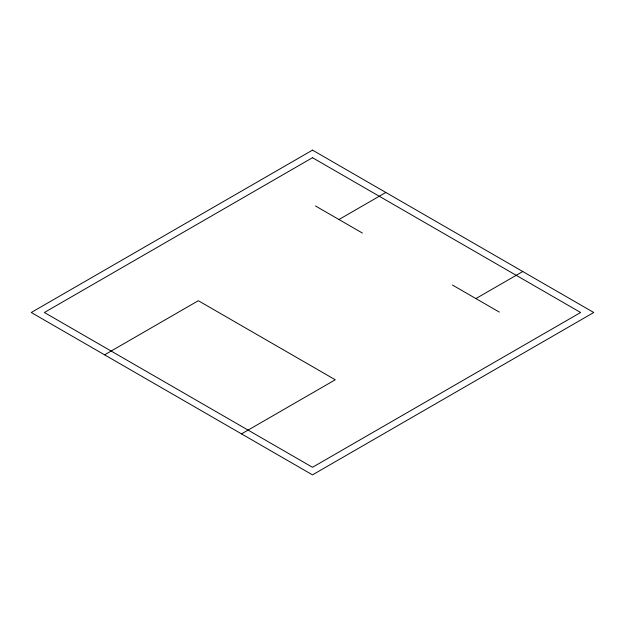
<?xml version="1.0" encoding="UTF-8"?>
<svg xmlns="http://www.w3.org/2000/svg" width="625" height="625" viewBox="0 0 625 625"><rect width="100%" height="100%" fill="white"/><g stroke="black" fill="none" stroke-linecap="round" stroke-linejoin="round"><path stroke-width="0.94" d="M104.578 354.836L198.328 300.711L335.266 379.773L241.516 433.898M338.953 219.523L385.828 192.453M475.891 298.578L522.766 271.516M315.516 205.992L362.391 233.055M452.453 285.047L499.328 312.109M312.5 150.125L31.25 312.5L312.5 474.875L593.75 312.5L312.5 150.125M312.5 157.703L44.375 312.5L312.5 467.297L580.625 312.5L312.5 157.703"/></g></svg>
